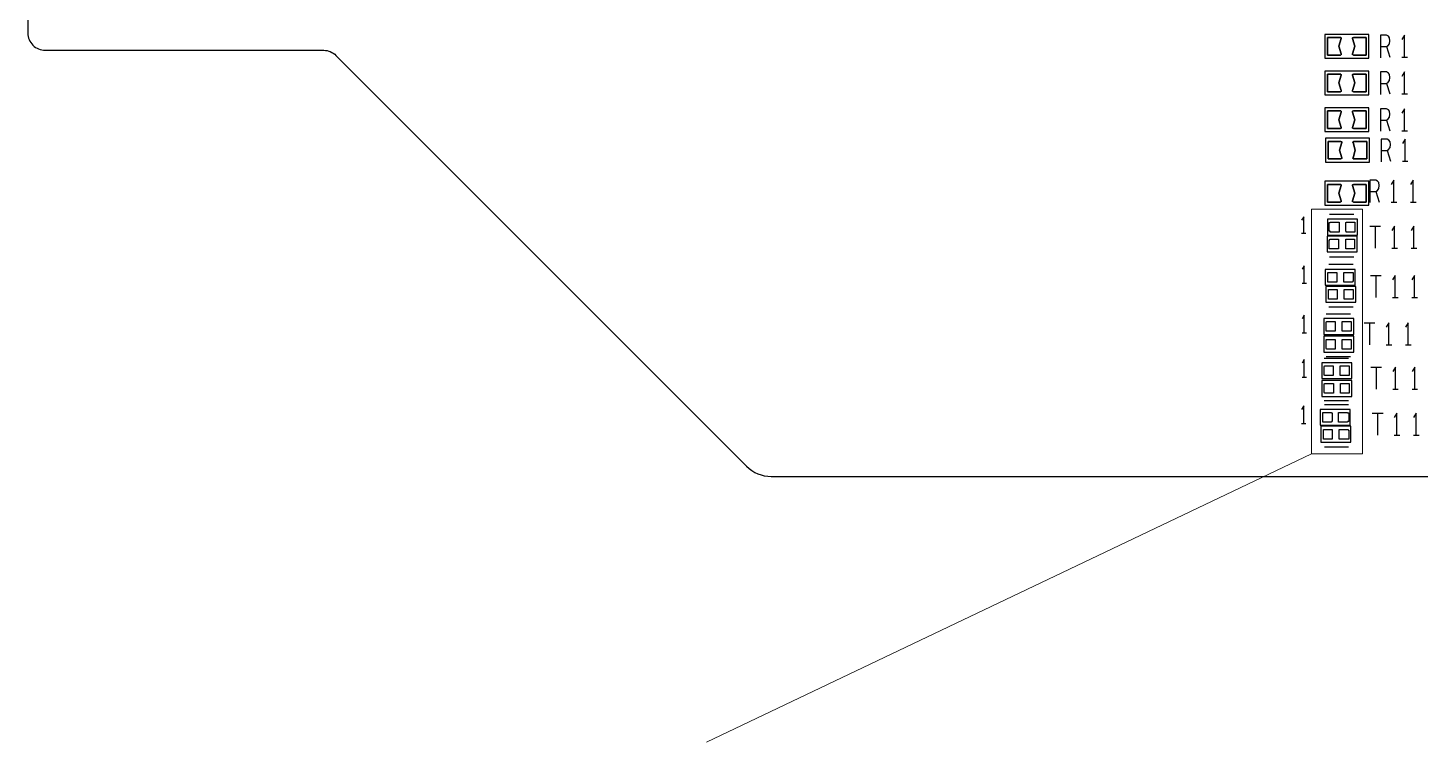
# Model space of a CAD drawing. Header units: millimetres. Extents: x 3228 to 3404, y -274 to -150.
# Drawn here: x 3260.14 to 3300.29, y -244.46 to -223.87 of the extents above; entities that cross this region are included whole.
import ezdxf

# ---------------------------------------------------------------- set-up
doc = ezdxf.new("R2010")
doc.units = ezdxf.units.MM
doc.layers.get('0').update_dxf_attribs({"lineweight": 25})
doc.layers.add('outline_layer0', color=5, linetype='Continuous')
doc.layers.add('s_layer2', color=7, linetype='Continuous')
doc.layers.add('SPB', color=6, linetype='Continuous', lineweight=25)
doc.layers.add('備註', color=1, linetype='Continuous', lineweight=20)

msp = doc.modelspace()

# ---------------------------------------------------------------- linework, layer by layer
for p, q in [((3299.151, -224.369), (3299.151, -224.69)), ((3299.151, -224.414), (3299.151, -224.735)), ((3299.151, -225.473), (3299.151, -225.794)), ((3299.151, -226.532), (3299.151, -226.853)), ((3299.166, -227.41), (3299.166, -227.731)), ((3298.839, -228.589), (3298.839, -228.91))]:
    msp.add_line(p, q)
at = {"layer": 'outline_layer0'}
msp.add_lwpolyline([(3281.575, -236.802), (3351.834, -236.802, 0.198849), (3352.541, -236.509), (3363.296, -225.754, -0.198916), (3364.003, -225.461), (3378.516, -225.461, 0.414068), (3379.016, -224.961), (3379.016, -214.166, 0.414218), (3378.516, -213.666), (3364.003, -213.666, -0.198916), (3363.296, -213.373), (3352.544, -202.621, 0.198916), (3351.837, -202.328), (3281.537, -202.328, 0.198917), (3280.83, -202.621), (3269.076, -214.375, -0.198733), (3268.722, -214.521), (3260.642, -214.521, 0.414362), (3260.141, -215.021), (3260.141, -224.021, 0.414216), (3260.642, -224.521), (3268.673, -224.521, -0.198921), (3269.026, -224.668), (3280.868, -236.509, 0.198917)], format="xyb", close=True, dxfattribs=at)
at = {"layer": 's_layer2'}
for p, q in [((3297.991, -224.15), (3297.618, -224.15)), ((3297.999, -224.151), (3297.995, -224.15)), ((3298.007, -224.156), (3298.003, -224.153)), ((3298.013, -224.162), (3298.01, -224.159)), ((3298.016, -224.171), (3298.014, -224.166)), ((3298.016, -224.179), (3298.016, -224.175)), ((3298.338, -224.174), (3298.339, -224.178)), ((3298.34, -224.165), (3298.339, -224.169)), ((3298.345, -224.158), (3298.342, -224.161)), ((3298.352, -224.152), (3298.348, -224.155)), ((3298.36, -224.15), (3298.356, -224.151)), ((3299.32, -224.414), (3299.421, -224.721)), ((3299.844, -224.086), (3299.763, -224.213)), ((3299.844, -224.721), (3299.844, -224.086)), ((3297.994, -224.657), (3297.998, -224.657)), ((3298.002, -224.655), (3298.006, -224.653)), ((3298.009, -224.65), (3298.012, -224.646)), ((3298.014, -224.642), (3298.015, -224.638)), ((3298.016, -224.634), (3298.016, -224.629)), ((3298.339, -224.628), (3298.338, -224.632)), ((3298.339, -224.637), (3298.34, -224.641)), ((3298.342, -224.645), (3298.344, -224.649)), ((3298.347, -224.652), (3298.351, -224.654)), ((3298.355, -224.656), (3298.359, -224.657)), ((3298.364, -224.658), (3298.736, -224.658)), ((3299.763, -224.721), (3299.925, -224.721)), ((3297.991, -225.209), (3297.618, -225.209)), ((3297.999, -225.21), (3297.995, -225.209)), ((3298.007, -225.215), (3298.003, -225.212)), ((3298.013, -225.221), (3298.01, -225.218)), ((3298.016, -225.229), (3298.014, -225.225)), ((3298.016, -225.238), (3298.016, -225.234)), ((3298.338, -225.233), (3298.339, -225.237)), ((3298.34, -225.224), (3298.339, -225.228)), ((3298.345, -225.217), (3298.342, -225.22)), ((3298.352, -225.211), (3298.348, -225.214)), ((3298.36, -225.209), (3298.356, -225.21)), ((3299.844, -225.145), (3299.763, -225.272)), ((3299.844, -225.78), (3299.844, -225.145)), ((3299.32, -225.473), (3299.421, -225.78)), ((3297.994, -225.716), (3297.998, -225.715)), ((3298.002, -225.714), (3298.006, -225.711)), ((3298.009, -225.708), (3298.012, -225.705)), ((3298.014, -225.701), (3298.015, -225.697)), ((3298.016, -225.693), (3298.016, -225.688)), ((3298.339, -225.687), (3298.338, -225.691)), ((3298.339, -225.696), (3298.34, -225.7)), ((3298.342, -225.704), (3298.344, -225.708)), ((3298.347, -225.711), (3298.351, -225.713)), ((3298.355, -225.715), (3298.359, -225.716)), ((3298.364, -225.717), (3298.736, -225.717)), ((3299.763, -225.78), (3299.925, -225.78)), ((3297.991, -226.267), (3297.618, -226.267)), ((3297.999, -226.269), (3297.995, -226.268)), ((3298.007, -226.273), (3298.003, -226.271)), ((3298.013, -226.28), (3298.01, -226.276)), ((3298.016, -226.288), (3298.014, -226.284)), ((3298.016, -226.297), (3298.016, -226.293)), ((3298.338, -226.291), (3298.339, -226.296)), ((3298.34, -226.283), (3298.339, -226.287)), ((3298.345, -226.275), (3298.342, -226.279)), ((3298.352, -226.27), (3298.348, -226.272)), ((3298.36, -226.267), (3298.356, -226.268)), ((3299.844, -226.204), (3299.763, -226.331)), ((3299.844, -226.839), (3299.844, -226.204)), ((3297.994, -226.775), (3297.998, -226.774)), ((3298.002, -226.772), (3298.006, -226.77)), ((3298.009, -226.767), (3298.012, -226.764)), ((3298.014, -226.76), (3298.015, -226.756)), ((3298.016, -226.751), (3298.016, -226.747)), ((3298.339, -226.746), (3298.338, -226.75)), ((3298.339, -226.754), (3298.34, -226.759)), ((3298.342, -226.763), (3298.344, -226.766)), ((3298.347, -226.769), (3298.351, -226.772)), ((3298.355, -226.774), (3298.359, -226.775)), ((3298.364, -226.775), (3298.736, -226.775)), ((3299.32, -226.532), (3299.421, -226.839)), ((3299.763, -226.839), (3299.925, -226.839)), ((3298.006, -227.145), (3297.634, -227.145)), ((3298.015, -227.147), (3298.011, -227.145)), ((3298.022, -227.151), (3298.019, -227.148)), ((3298.028, -227.158), (3298.026, -227.154)), ((3298.031, -227.166), (3298.03, -227.162)), ((3298.031, -227.175), (3298.032, -227.17)), ((3298.356, -227.161), (3298.354, -227.165)), ((3298.354, -227.169), (3298.354, -227.174)), ((3298.361, -227.153), (3298.358, -227.157)), ((3298.368, -227.148), (3298.364, -227.15)), ((3298.376, -227.145), (3298.372, -227.146)), ((3299.859, -227.082), (3299.778, -227.209)), ((3299.859, -227.717), (3299.859, -227.082)), ((3298.025, -227.645), (3298.027, -227.641)), ((3298.03, -227.638), (3298.031, -227.633)), ((3298.031, -227.629), (3298.031, -227.625)), ((3298.354, -227.623), (3298.354, -227.628)), ((3298.354, -227.632), (3298.355, -227.636)), ((3298.357, -227.64), (3298.36, -227.644)), ((3299.335, -227.41), (3299.437, -227.717)), ((3298.009, -227.653), (3298.014, -227.652)), ((3298.018, -227.65), (3298.022, -227.648)), ((3298.363, -227.647), (3298.366, -227.65)), ((3298.37, -227.652), (3298.375, -227.653)), ((3298.379, -227.653), (3298.751, -227.653)), ((3299.778, -227.717), (3299.94, -227.717)), ((3297.991, -228.385), (3297.618, -228.385)), ((3297.999, -228.386), (3297.995, -228.385)), ((3298.007, -228.391), (3298.003, -228.388)), ((3298.013, -228.397), (3298.01, -228.394)), ((3298.016, -228.406), (3298.014, -228.402)), ((3298.016, -228.415), (3298.016, -228.41)), ((3298.338, -228.409), (3298.339, -228.413)), ((3298.34, -228.4), (3298.339, -228.405)), ((3298.345, -228.393), (3298.342, -228.396)), ((3298.352, -228.388), (3298.348, -228.39)), ((3298.36, -228.385), (3298.356, -228.386)), ((3299.532, -228.261), (3299.451, -228.388)), ((3299.532, -228.896), (3299.532, -228.261)), ((3300.091, -228.261), (3300.009, -228.388)), ((3300.091, -228.896), (3300.091, -228.261)), ((3299.008, -228.589), (3299.11, -228.896)), ((3297.994, -228.893), (3297.998, -228.892)), ((3298.002, -228.89), (3298.006, -228.888)), ((3298.009, -228.885), (3298.012, -228.881)), ((3298.014, -228.877), (3298.015, -228.873)), ((3298.016, -228.869), (3298.016, -228.864)), ((3298.339, -228.863), (3298.338, -228.868)), ((3298.339, -228.872), (3298.34, -228.876)), ((3298.342, -228.88), (3298.344, -228.884)), ((3298.347, -228.887), (3298.351, -228.889)), ((3298.355, -228.891), (3298.359, -228.892)), ((3298.364, -228.893), (3298.736, -228.893)), ((3299.451, -228.896), (3299.614, -228.896)), ((3300.009, -228.896), (3300.172, -228.896)), ((3296.934, -229.32), (3296.873, -229.415)), ((3296.934, -229.792), (3296.934, -229.32)), ((3298.375, -229.254), (3297.675, -229.254)), ((3298.839, -229.59), (3299.151, -229.59)), ((3298.995, -229.59), (3298.995, -230.225)), ((3299.553, -229.59), (3299.472, -229.717)), ((3299.553, -230.225), (3299.553, -229.59)), ((3300.111, -229.59), (3300.03, -229.717)), ((3300.111, -230.225), (3300.111, -229.59)), ((3296.873, -229.792), (3296.994, -229.792)), ((3299.472, -230.225), (3299.634, -230.225)), ((3300.03, -230.225), (3300.192, -230.225)), ((3296.95, -230.728), (3296.885, -230.83)), ((3296.95, -231.236), (3296.95, -230.728)), ((3298.355, -230.698), (3297.655, -230.698)), ((3297.675, -230.469), (3298.375, -230.469)), ((3296.885, -231.236), (3297.015, -231.236)), ((3298.858, -231.007), (3299.17, -231.007)), ((3299.014, -231.007), (3299.014, -231.642)), ((3299.572, -231.007), (3299.491, -231.134)), ((3299.572, -231.642), (3299.572, -231.007)), ((3300.13, -231.007), (3300.049, -231.134)), ((3300.13, -231.642), (3300.13, -231.007)), ((3299.491, -231.642), (3299.653, -231.642)), ((3300.049, -231.642), (3300.211, -231.642)), ((3297.655, -231.913), (3298.355, -231.913)), ((3296.95, -232.158), (3296.885, -232.259)), ((3296.95, -232.666), (3296.95, -232.158)), ((3298.284, -232.128), (3297.584, -232.128)), ((3298.675, -232.374), (3298.986, -232.374)), ((3298.831, -232.374), (3298.831, -233.009)), ((3299.389, -232.374), (3299.308, -232.501)), ((3299.389, -233.009), (3299.389, -232.374)), ((3299.947, -232.374), (3299.866, -232.501)), ((3299.947, -233.009), (3299.947, -232.374)), ((3296.885, -232.666), (3297.015, -232.666)), ((3299.308, -233.009), (3299.47, -233.009)), ((3299.866, -233.009), (3300.028, -233.009)), ((3296.95, -233.432), (3296.885, -233.534)), ((3296.95, -233.94), (3296.95, -233.432)), ((3298.227, -233.402), (3297.527, -233.402)), ((3297.584, -233.343), (3298.284, -233.343)), ((3298.866, -233.65), (3299.177, -233.65)), ((3299.022, -233.65), (3299.022, -234.285)), ((3299.58, -233.65), (3299.499, -233.777)), ((3299.58, -234.285), (3299.58, -233.65)), ((3300.138, -233.65), (3300.057, -233.777)), ((3300.138, -234.285), (3300.138, -233.65)), ((3296.885, -233.94), (3297.015, -233.94)), ((3299.499, -234.285), (3299.661, -234.285)), ((3300.057, -234.285), (3300.219, -234.285)), ((3296.934, -234.768), (3296.869, -234.87)), ((3296.934, -235.276), (3296.934, -234.768)), ((3297.527, -234.617), (3298.227, -234.617)), ((3298.228, -234.738), (3297.528, -234.738)), ((3298.908, -234.978), (3299.22, -234.978)), ((3299.064, -234.978), (3299.064, -235.613)), ((3299.622, -234.978), (3299.541, -235.105)), ((3299.622, -235.613), (3299.622, -234.978)), ((3300.18, -234.978), (3300.099, -235.105)), ((3300.18, -235.613), (3300.18, -234.978)), ((3296.869, -235.276), (3296.998, -235.276)), ((3299.541, -235.613), (3299.703, -235.613)), ((3300.099, -235.613), (3300.261, -235.613)), ((3297.528, -235.953), (3298.228, -235.953))]:
    msp.add_line(p, q, dxfattribs=at)
for points in [[(3297.542, -224.747), (3298.812, -224.747), (3298.812, -224.061), (3297.542, -224.061)], [(3299.151, -224.414), (3299.32, -224.414), (3299.367, -224.383), (3299.408, -224.33), (3299.421, -224.245), (3299.408, -224.16), (3299.374, -224.118), (3299.32, -224.086), (3299.151, -224.086)], [(3297.542, -225.805), (3298.812, -225.805), (3298.812, -225.12), (3297.542, -225.12)], [(3299.151, -225.473), (3299.32, -225.473), (3299.367, -225.441), (3299.408, -225.388), (3299.421, -225.304), (3299.408, -225.219), (3299.374, -225.177), (3299.32, -225.145), (3299.151, -225.145)], [(3297.542, -226.864), (3298.812, -226.864), (3298.812, -226.178), (3297.542, -226.178)], [(3299.151, -226.532), (3299.32, -226.532), (3299.367, -226.5), (3299.408, -226.447), (3299.421, -226.363), (3299.408, -226.278), (3299.374, -226.236), (3299.32, -226.204), (3299.151, -226.204)], [(3297.558, -227.742), (3298.828, -227.742), (3298.828, -227.056), (3297.558, -227.056)], [(3299.166, -227.41), (3299.335, -227.41), (3299.382, -227.378), (3299.423, -227.325), (3299.437, -227.24), (3299.423, -227.156), (3299.389, -227.113), (3299.335, -227.082), (3299.166, -227.082)], [(3297.542, -228.982), (3298.812, -228.982), (3298.812, -228.296), (3297.542, -228.296)], [(3298.839, -228.589), (3299.008, -228.589), (3299.056, -228.557), (3299.096, -228.504), (3299.11, -228.419), (3299.096, -228.335), (3299.063, -228.292), (3299.008, -228.261), (3298.839, -228.261)], [(3297.623, -229.847), (3298.487, -229.847), (3298.487, -229.39), (3297.623, -229.39)], [(3297.699, -229.758), (3297.699, -229.738), (3297.671, -229.738), (3297.671, -229.484), (3297.699, -229.484), (3297.699, -229.478), (3297.953, -229.478), (3297.953, -229.758)], [(3298.157, -229.758), (3298.157, -229.738), (3298.15, -229.738), (3298.15, -229.484), (3298.157, -229.484), (3298.157, -229.478), (3298.411, -229.478), (3298.411, -229.758)], [(3297.609, -230.331), (3298.473, -230.331), (3298.473, -229.874), (3297.609, -229.874)], [(3297.686, -230.242), (3297.686, -230.238), (3297.671, -230.238), (3297.671, -229.984), (3297.686, -229.984), (3297.686, -229.962), (3297.94, -229.962), (3297.94, -230.242)], [(3298.143, -230.242), (3298.143, -229.962), (3298.397, -229.962), (3298.397, -230.242)], [(3297.556, -231.293), (3298.419, -231.293), (3298.419, -230.835), (3297.556, -230.835)], [(3297.632, -231.204), (3297.632, -230.924), (3297.886, -230.924), (3297.886, -231.204)], [(3298.089, -231.204), (3298.089, -230.924), (3298.343, -230.924), (3298.343, -230.929), (3298.359, -230.929), (3298.359, -231.183), (3298.343, -231.183), (3298.343, -231.204)], [(3297.57, -231.783), (3298.433, -231.783), (3298.433, -231.326), (3297.57, -231.326)], [(3297.646, -231.694), (3297.646, -231.415), (3297.9, -231.415), (3297.9, -231.694)], [(3297.511, -232.709), (3298.375, -232.709), (3298.375, -232.252), (3297.511, -232.252)], [(3297.588, -232.62), (3297.588, -232.612), (3297.581, -232.612), (3297.581, -232.358), (3297.588, -232.358), (3297.588, -232.34), (3297.842, -232.34), (3297.842, -232.62)], [(3298.045, -232.62), (3298.045, -232.34), (3298.299, -232.34), (3298.299, -232.62)], [(3297.511, -233.22), (3298.375, -233.22), (3298.375, -232.763), (3297.511, -232.763)], [(3297.588, -233.131), (3297.588, -233.112), (3297.581, -233.112), (3297.581, -232.858), (3297.588, -232.858), (3297.588, -232.851), (3297.842, -232.851), (3297.842, -233.131)], [(3298.045, -233.131), (3298.045, -232.851), (3298.299, -232.851), (3298.299, -233.131)], [(3297.454, -233.983), (3298.317, -233.983), (3298.317, -233.526), (3297.454, -233.526)], [(3297.53, -233.894), (3297.53, -233.887), (3297.524, -233.887), (3297.524, -233.633), (3297.53, -233.633), (3297.53, -233.615), (3297.784, -233.615), (3297.784, -233.894)], [(3297.987, -233.894), (3297.987, -233.615), (3298.241, -233.615), (3298.241, -233.894)], [(3297.46, -234.494), (3298.324, -234.494), (3298.324, -234.037), (3297.46, -234.037)], [(3297.537, -234.405), (3297.537, -234.386), (3297.524, -234.386), (3297.524, -234.132), (3297.537, -234.132), (3297.537, -234.126), (3297.791, -234.126), (3297.791, -234.405)], [(3297.994, -234.405), (3297.994, -234.126), (3298.248, -234.126), (3298.248, -234.405)], [(3297.404, -235.329), (3298.268, -235.329), (3298.268, -234.872), (3297.404, -234.872)], [(3297.48, -235.241), (3297.48, -234.961), (3297.734, -234.961), (3297.734, -234.969), (3297.753, -234.969), (3297.753, -235.223), (3297.734, -235.223), (3297.734, -235.241)], [(3297.938, -235.241), (3297.938, -234.961), (3298.192, -234.961), (3298.192, -234.969), (3298.232, -234.969), (3298.232, -235.223), (3298.192, -235.223), (3298.192, -235.241)], [(3297.425, -235.813), (3298.288, -235.813), (3298.288, -235.356), (3297.425, -235.356)], [(3297.501, -235.724), (3297.501, -235.445), (3297.755, -235.445), (3297.755, -235.724)], [(3297.958, -235.724), (3297.958, -235.445), (3298.212, -235.445), (3298.212, -235.469), (3298.232, -235.469), (3298.232, -235.723), (3298.212, -235.723), (3298.212, -235.724)]]:
    msp.add_lwpolyline(points, close=True, dxfattribs=at)
for points in [[(3297.618, -224.15), (3297.618, -224.658), (3297.991, -224.658)], [(3298.015, -224.625), (3297.949, -224.404), (3298.015, -224.182)], [(3298.339, -224.182), (3298.406, -224.404), (3298.339, -224.625)], [(3298.736, -224.658), (3298.736, -224.15), (3298.364, -224.15)], [(3297.618, -225.209), (3297.618, -225.717), (3297.991, -225.717)], [(3298.736, -225.717), (3298.736, -225.209), (3298.364, -225.209)], [(3298.015, -225.684), (3297.949, -225.463), (3298.015, -225.241)], [(3298.339, -225.241), (3298.406, -225.463), (3298.339, -225.684)], [(3297.618, -226.267), (3297.618, -226.775), (3297.991, -226.775)], [(3298.015, -226.743), (3297.949, -226.521), (3298.015, -226.3)], [(3298.339, -226.3), (3298.406, -226.521), (3298.339, -226.743)], [(3298.736, -226.775), (3298.736, -226.267), (3298.364, -226.267)], [(3297.634, -227.145), (3297.634, -227.653), (3298.006, -227.653)], [(3298.03, -227.62), (3297.964, -227.399), (3298.03, -227.178)], [(3298.355, -227.178), (3298.421, -227.399), (3298.355, -227.62)], [(3298.751, -227.653), (3298.751, -227.145), (3298.379, -227.145)], [(3297.618, -228.385), (3297.618, -228.893), (3297.991, -228.893)], [(3298.015, -228.86), (3297.949, -228.639), (3298.015, -228.418)], [(3298.339, -228.418), (3298.406, -228.639), (3298.339, -228.86)], [(3298.736, -228.893), (3298.736, -228.385), (3298.364, -228.385)]]:
    msp.add_lwpolyline(points, dxfattribs=at)
at = {"layer": 'SPB', "linetype": 'Continuous'}
for points in [[(3297.618, -224.15), (3297.991, -224.15), (3297.995, -224.15), (3297.999, -224.151), (3298.003, -224.153), (3298.007, -224.156), (3298.01, -224.159), (3298.013, -224.162), (3298.014, -224.166), (3298.016, -224.171), (3298.016, -224.175), (3298.016, -224.179), (3298.015, -224.182), (3297.949, -224.404), (3298.015, -224.625), (3298.016, -224.629), (3298.016, -224.634), (3298.015, -224.638), (3298.014, -224.642), (3298.012, -224.646), (3298.009, -224.65), (3298.006, -224.653), (3298.002, -224.655), (3297.998, -224.657), (3297.994, -224.657), (3297.991, -224.658), (3297.618, -224.658)], [(3298.364, -224.15), (3298.736, -224.15), (3298.736, -224.658), (3298.364, -224.658), (3298.359, -224.657), (3298.355, -224.656), (3298.351, -224.654), (3298.347, -224.652), (3298.344, -224.649), (3298.342, -224.645), (3298.34, -224.641), (3298.339, -224.637), (3298.338, -224.632), (3298.339, -224.628), (3298.339, -224.625), (3298.406, -224.404), (3298.339, -224.182), (3298.339, -224.178), (3298.338, -224.174), (3298.339, -224.169), (3298.34, -224.165), (3298.342, -224.161), (3298.345, -224.158), (3298.348, -224.155), (3298.352, -224.152), (3298.356, -224.151), (3298.36, -224.15)], [(3297.618, -225.209), (3297.991, -225.209), (3297.995, -225.209), (3297.999, -225.21), (3298.003, -225.212), (3298.007, -225.215), (3298.01, -225.218), (3298.013, -225.221), (3298.014, -225.225), (3298.016, -225.229), (3298.016, -225.234), (3298.016, -225.238), (3298.015, -225.241), (3297.949, -225.463), (3298.015, -225.684), (3298.016, -225.688), (3298.016, -225.693), (3298.015, -225.697), (3298.014, -225.701), (3298.012, -225.705), (3298.009, -225.708), (3298.006, -225.711), (3298.002, -225.714), (3297.998, -225.715), (3297.994, -225.716), (3297.991, -225.717), (3297.618, -225.717)], [(3298.364, -225.209), (3298.736, -225.209), (3298.736, -225.717), (3298.364, -225.717), (3298.359, -225.716), (3298.355, -225.715), (3298.351, -225.713), (3298.347, -225.711), (3298.344, -225.708), (3298.342, -225.704), (3298.34, -225.7), (3298.339, -225.696), (3298.338, -225.691), (3298.339, -225.687), (3298.339, -225.684), (3298.406, -225.463), (3298.339, -225.241), (3298.339, -225.237), (3298.338, -225.233), (3298.339, -225.228), (3298.34, -225.224), (3298.342, -225.22), (3298.345, -225.217), (3298.348, -225.214), (3298.352, -225.211), (3298.356, -225.21), (3298.36, -225.209)], [(3297.618, -226.267), (3297.991, -226.267), (3297.995, -226.268), (3297.999, -226.269), (3298.003, -226.271), (3298.007, -226.273), (3298.01, -226.276), (3298.013, -226.28), (3298.014, -226.284), (3298.016, -226.288), (3298.016, -226.293), (3298.016, -226.297), (3298.015, -226.3), (3297.949, -226.521), (3298.015, -226.743), (3298.016, -226.747), (3298.016, -226.751), (3298.015, -226.756), (3298.014, -226.76), (3298.012, -226.764), (3298.009, -226.767), (3298.006, -226.77), (3298.002, -226.772), (3297.998, -226.774), (3297.994, -226.775), (3297.991, -226.775), (3297.618, -226.775)], [(3298.364, -226.267), (3298.736, -226.267), (3298.736, -226.775), (3298.364, -226.775), (3298.359, -226.775), (3298.355, -226.774), (3298.351, -226.772), (3298.347, -226.769), (3298.344, -226.766), (3298.342, -226.763), (3298.34, -226.759), (3298.339, -226.754), (3298.338, -226.75), (3298.339, -226.746), (3298.339, -226.743), (3298.406, -226.521), (3298.339, -226.3), (3298.339, -226.296), (3298.338, -226.291), (3298.339, -226.287), (3298.34, -226.283), (3298.342, -226.279), (3298.345, -226.275), (3298.348, -226.272), (3298.352, -226.27), (3298.356, -226.268), (3298.36, -226.267)], [(3297.634, -227.145), (3298.006, -227.145), (3298.011, -227.145), (3298.015, -227.147), (3298.019, -227.148), (3298.022, -227.151), (3298.026, -227.154), (3298.028, -227.158), (3298.03, -227.162), (3298.031, -227.166), (3298.032, -227.17), (3298.031, -227.175), (3298.03, -227.178), (3297.964, -227.399), (3298.03, -227.62), (3298.031, -227.625), (3298.031, -227.629), (3298.031, -227.633), (3298.03, -227.638), (3298.027, -227.641), (3298.025, -227.645), (3298.022, -227.648), (3298.018, -227.65), (3298.014, -227.652), (3298.009, -227.653), (3298.006, -227.653), (3297.634, -227.653)], [(3298.379, -227.145), (3298.751, -227.145), (3298.751, -227.653), (3298.379, -227.653), (3298.375, -227.653), (3298.37, -227.652), (3298.366, -227.65), (3298.363, -227.647), (3298.36, -227.644), (3298.357, -227.64), (3298.355, -227.636), (3298.354, -227.632), (3298.354, -227.628), (3298.354, -227.623), (3298.355, -227.62), (3298.421, -227.399), (3298.355, -227.178), (3298.354, -227.174), (3298.354, -227.169), (3298.354, -227.165), (3298.356, -227.161), (3298.358, -227.157), (3298.361, -227.153), (3298.364, -227.15), (3298.368, -227.148), (3298.372, -227.146), (3298.376, -227.145)], [(3297.618, -228.385), (3297.991, -228.385), (3297.995, -228.385), (3297.999, -228.386), (3298.003, -228.388), (3298.007, -228.391), (3298.01, -228.394), (3298.013, -228.397), (3298.014, -228.402), (3298.016, -228.406), (3298.016, -228.41), (3298.016, -228.415), (3298.015, -228.418), (3297.949, -228.639), (3298.015, -228.86), (3298.016, -228.864), (3298.016, -228.869), (3298.015, -228.873), (3298.014, -228.877), (3298.012, -228.881), (3298.009, -228.885), (3298.006, -228.888), (3298.002, -228.89), (3297.998, -228.892), (3297.994, -228.893), (3297.991, -228.893), (3297.618, -228.893)], [(3298.364, -228.385), (3298.736, -228.385), (3298.736, -228.893), (3298.364, -228.893), (3298.359, -228.892), (3298.355, -228.891), (3298.351, -228.889), (3298.347, -228.887), (3298.344, -228.884), (3298.342, -228.88), (3298.34, -228.876), (3298.339, -228.872), (3298.338, -228.868), (3298.339, -228.863), (3298.339, -228.86), (3298.406, -228.639), (3298.339, -228.418), (3298.339, -228.413), (3298.338, -228.409), (3298.339, -228.405), (3298.34, -228.4), (3298.342, -228.396), (3298.345, -228.393), (3298.348, -228.39), (3298.352, -228.388), (3298.356, -228.386), (3298.36, -228.385)], [(3297.699, -229.478), (3297.953, -229.478), (3297.953, -229.758), (3297.699, -229.758), (3297.699, -229.738), (3297.671, -229.738), (3297.671, -229.484), (3297.699, -229.484)], [(3298.157, -229.478), (3298.411, -229.478), (3298.411, -229.758), (3298.157, -229.758), (3298.157, -229.738), (3298.15, -229.738), (3298.15, -229.484), (3298.157, -229.484)], [(3297.686, -229.962), (3297.94, -229.962), (3297.94, -230.242), (3297.686, -230.242), (3297.686, -230.238), (3297.671, -230.238), (3297.671, -229.984), (3297.686, -229.984)], [(3298.143, -229.962), (3298.397, -229.962), (3298.397, -230.242), (3298.143, -230.242)], [(3297.632, -230.924), (3297.886, -230.924), (3297.886, -231.204), (3297.632, -231.204)], [(3298.089, -230.924), (3298.343, -230.924), (3298.343, -230.929), (3298.359, -230.929), (3298.359, -231.183), (3298.343, -231.183), (3298.343, -231.204), (3298.089, -231.204)], [(3297.646, -231.415), (3297.9, -231.415), (3297.9, -231.694), (3297.646, -231.694)], [(3298.103, -231.415), (3298.357, -231.415), (3298.357, -231.429), (3298.359, -231.429), (3298.359, -231.683), (3298.357, -231.683), (3298.357, -231.694), (3298.103, -231.694)], [(3297.588, -232.34), (3297.842, -232.34), (3297.842, -232.62), (3297.588, -232.62), (3297.588, -232.612), (3297.581, -232.612), (3297.581, -232.358), (3297.588, -232.358)], [(3298.045, -232.34), (3298.299, -232.34), (3298.299, -232.62), (3298.045, -232.62)], [(3297.588, -232.851), (3297.842, -232.851), (3297.842, -233.131), (3297.588, -233.131), (3297.588, -233.112), (3297.581, -233.112), (3297.581, -232.858), (3297.588, -232.858)], [(3298.045, -232.851), (3298.299, -232.851), (3298.299, -233.131), (3298.045, -233.131)], [(3297.53, -233.615), (3297.784, -233.615), (3297.784, -233.894), (3297.53, -233.894), (3297.53, -233.887), (3297.524, -233.887), (3297.524, -233.633), (3297.53, -233.633)], [(3297.987, -233.615), (3298.241, -233.615), (3298.241, -233.894), (3297.987, -233.894)], [(3297.537, -234.126), (3297.791, -234.126), (3297.791, -234.405), (3297.537, -234.405), (3297.537, -234.386), (3297.524, -234.386), (3297.524, -234.132), (3297.537, -234.132)], [(3297.994, -234.126), (3298.248, -234.126), (3298.248, -234.405), (3297.994, -234.405)], [(3297.48, -234.961), (3297.734, -234.961), (3297.734, -234.969), (3297.753, -234.969), (3297.753, -235.223), (3297.734, -235.223), (3297.734, -235.241), (3297.48, -235.241)], [(3297.938, -234.961), (3298.192, -234.961), (3298.192, -234.969), (3298.232, -234.969), (3298.232, -235.223), (3298.192, -235.223), (3298.192, -235.241), (3297.938, -235.241)], [(3297.501, -235.445), (3297.755, -235.445), (3297.755, -235.724), (3297.501, -235.724)], [(3297.958, -235.445), (3298.212, -235.445), (3298.212, -235.469), (3298.232, -235.469), (3298.232, -235.723), (3298.212, -235.723), (3298.212, -235.724), (3297.958, -235.724)]]:
    msp.add_lwpolyline(points, close=True, dxfattribs=at)
at = {"layer": '備註'}
msp.add_line((3279.714, -244.459), (3297.157, -236.149), dxfattribs=at)
msp.add_lwpolyline([(3297.157, -229.101), (3298.627, -229.101), (3298.627, -236.149), (3297.157, -236.149)], close=True, dxfattribs=at)

doc.saveas('drawing.dxf')
